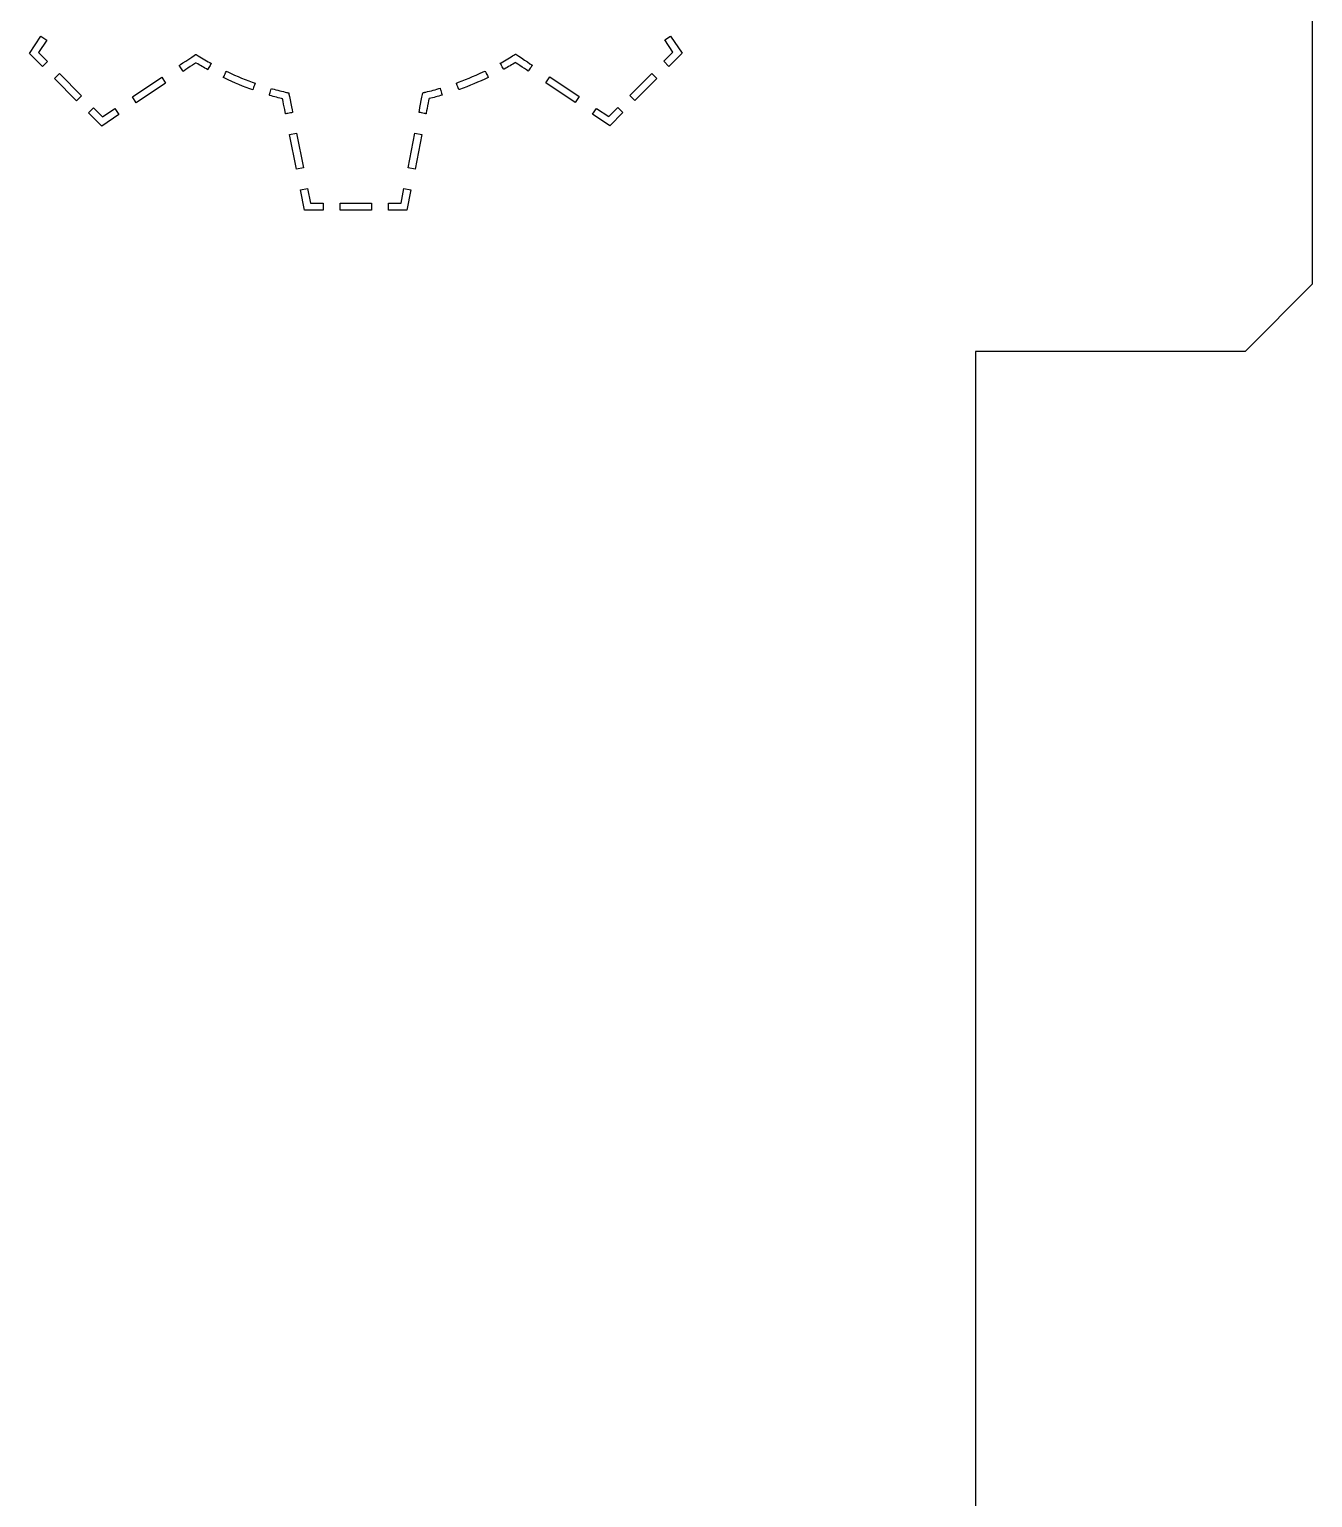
# Model space of a CAD drawing. Header units: metres. Extents: x 1612 to 2178, y 1755 to 2101.
# Drawn here: x 2101.6 to 2177.8, y 1927.6 to 2014.7 of the extents above; entities that cross this region are included whole.
import ezdxf

# ---------------------------------------------------------------- set-up
doc = ezdxf.new("R2010")
doc.units = ezdxf.units.M

msp = doc.modelspace()

# ---------------------------------------------------------------- linework, layer by layer
at = {"layer": 'COMPONENT2'}
for p, q in [((2101.649, 2013.291, 0), (2102.328, 2014.308, 0)), ((2102.68, 2014.073, 0), (2102.194, 2013.344, 0)), ((2102.328, 2014.308, 0), (2102.68, 2014.073, 0)), ((2139.345, 2014.091, 0), (2139.697, 2014.326, 0)), ((2139.833, 2013.36, 0), (2139.345, 2014.091, 0)), ((2139.697, 2014.326, 0), (2140.378, 2013.306, 0)), ((2102.427, 2012.511, 0), (2101.649, 2013.291, 0)), ((2102.194, 2013.344, 0), (2102.727, 2012.81, 0)), ((2110.928, 2012.84, 0), (2111.109, 2012.962, 0)), ((2111.109, 2012.962, 0), (2111.28, 2013.076, 0)), ((2111.28, 2013.076, 0), (2111.42, 2013.17, 0)), ((2111.42, 2013.17, 0), (2111.505, 2013.228, 0)), ((2111.505, 2013.228, 0), (2111.523, 2013.238, 0)), ((2111.523, 2013.238, 0), (2111.531, 2013.233, 0)), ((2111.531, 2013.233, 0), (2111.546, 2013.224, 0)), ((2111.546, 2013.224, 0), (2111.565, 2013.212, 0)), ((2111.565, 2013.212, 0), (2111.587, 2013.199, 0)), ((2111.587, 2013.199, 0), (2111.607, 2013.186, 0)), ((2111.607, 2013.186, 0), (2111.624, 2013.175, 0)), ((2111.624, 2013.175, 0), (2111.635, 2013.168, 0)), ((2111.635, 2013.168, 0), (2111.662, 2013.152, 0)), ((2111.662, 2013.152, 0), (2111.759, 2013.092, 0)), ((2111.759, 2013.092, 0), (2111.856, 2013.033, 0)), ((2111.856, 2013.033, 0), (2111.954, 2012.975, 0)), ((2111.954, 2012.975, 0), (2112.053, 2012.917, 0)), ((2129.935, 2012.913, 0), (2130.033, 2012.97, 0)), ((2130.033, 2012.97, 0), (2130.131, 2013.029, 0)), ((2130.131, 2013.029, 0), (2130.228, 2013.087, 0)), ((2130.228, 2013.087, 0), (2130.325, 2013.147, 0)), ((2130.325, 2013.147, 0), (2130.386, 2013.184, 0)), ((2130.386, 2013.184, 0), (2130.394, 2013.189, 0)), ((2130.394, 2013.189, 0), (2130.409, 2013.199, 0)), ((2130.409, 2013.199, 0), (2130.428, 2013.211, 0)), ((2130.428, 2013.211, 0), (2130.45, 2013.224, 0)), ((2130.45, 2013.224, 0), (2130.47, 2013.237, 0)), ((2130.47, 2013.237, 0), (2130.487, 2013.248, 0)), ((2130.487, 2013.248, 0), (2130.498, 2013.255, 0)), ((2130.498, 2013.255, 0), (2130.504, 2013.254, 0)), ((2130.504, 2013.254, 0), (2130.564, 2013.214, 0)), ((2130.564, 2013.214, 0), (2130.686, 2013.132, 0)), ((2130.686, 2013.132, 0), (2130.848, 2013.024, 0)), ((2130.848, 2013.024, 0), (2131.027, 2012.903, 0)), ((2139.3, 2012.825, 0), (2139.833, 2013.36, 0)), ((2140.378, 2013.306, 0), (2139.6, 2012.526, 0)), ((2102.727, 2012.81, 0), (2102.427, 2012.511, 0)), ((2103.14, 2011.796, 0), (2103.44, 2012.094, 0)), ((2103.44, 2012.094, 0), (2104.751, 2010.78, 0)), ((2110.541, 2012.575, 0), (2110.549, 2012.586, 0)), ((2110.559, 2012.547, 0), (2110.541, 2012.575, 0)), ((2110.549, 2012.586, 0), (2110.626, 2012.638, 0)), ((2110.591, 2012.499, 0), (2110.559, 2012.547, 0)), ((2110.632, 2012.439, 0), (2110.591, 2012.499, 0)), ((2110.626, 2012.638, 0), (2110.76, 2012.728, 0)), ((2110.675, 2012.374, 0), (2110.632, 2012.439, 0)), ((2110.716, 2012.313, 0), (2110.675, 2012.374, 0)), ((2110.749, 2012.264, 0), (2110.716, 2012.313, 0)), ((2110.77, 2012.233, 0), (2110.749, 2012.264, 0)), ((2110.76, 2012.728, 0), (2110.928, 2012.84, 0)), ((2110.779, 2012.23, 0), (2110.77, 2012.233, 0)), ((2110.832, 2012.266, 0), (2110.779, 2012.23, 0)), ((2110.93, 2012.332, 0), (2110.832, 2012.266, 0)), ((2111.057, 2012.417, 0), (2110.93, 2012.332, 0)), ((2111.196, 2012.51, 0), (2111.057, 2012.417, 0)), ((2111.33, 2012.6, 0), (2111.196, 2012.51, 0)), ((2111.441, 2012.675, 0), (2111.33, 2012.6, 0)), ((2111.513, 2012.723, 0), (2111.441, 2012.675, 0)), ((2111.553, 2012.722, 0), (2111.513, 2012.723, 0)), ((2111.638, 2012.671, 0), (2111.553, 2012.722, 0)), ((2111.724, 2012.62, 0), (2111.638, 2012.671, 0)), ((2111.81, 2012.569, 0), (2111.724, 2012.62, 0)), ((2111.896, 2012.519, 0), (2111.81, 2012.569, 0)), ((2111.983, 2012.469, 0), (2111.896, 2012.519, 0)), ((2112.069, 2012.42, 0), (2111.983, 2012.469, 0)), ((2112.053, 2012.917, 0), (2112.151, 2012.86, 0)), ((2112.156, 2012.371, 0), (2112.069, 2012.42, 0)), ((2112.151, 2012.86, 0), (2112.25, 2012.804, 0)), ((2112.232, 2012.329, 0), (2112.156, 2012.371, 0)), ((2112.243, 2012.348, 0), (2112.232, 2012.329, 0)), ((2112.267, 2012.392, 0), (2112.243, 2012.348, 0)), ((2112.25, 2012.804, 0), (2112.349, 2012.748, 0)), ((2112.3, 2012.451, 0), (2112.267, 2012.392, 0)), ((2112.337, 2012.519, 0), (2112.3, 2012.451, 0)), ((2112.373, 2012.585, 0), (2112.337, 2012.519, 0)), ((2112.349, 2012.748, 0), (2112.436, 2012.7, 0)), ((2112.405, 2012.643, 0), (2112.373, 2012.585, 0)), ((2112.428, 2012.684, 0), (2112.405, 2012.643, 0)), ((2112.436, 2012.7, 0), (2112.428, 2012.684, 0)), ((2113.23, 2012.011, 0), (2113.263, 2012.081, 0)), ((2113.263, 2012.081, 0), (2113.294, 2012.146, 0)), ((2113.294, 2012.146, 0), (2113.319, 2012.199, 0)), ((2113.319, 2012.199, 0), (2113.335, 2012.231, 0)), ((2113.335, 2012.231, 0), (2113.419, 2012.198, 0)), ((2113.419, 2012.198, 0), (2113.623, 2012.104, 0)), ((2113.623, 2012.104, 0), (2113.829, 2012.012, 0)), ((2128.157, 2012.008, 0), (2128.363, 2012.1, 0)), ((2128.363, 2012.1, 0), (2128.567, 2012.194, 0)), ((2128.567, 2012.194, 0), (2128.69, 2012.25, 0)), ((2128.69, 2012.25, 0), (2128.703, 2012.223, 0)), ((2128.703, 2012.223, 0), (2128.727, 2012.173, 0)), ((2128.727, 2012.173, 0), (2128.758, 2012.11, 0)), ((2128.758, 2012.11, 0), (2128.791, 2012.04, 0)), ((2129.59, 2012.712, 0), (2129.638, 2012.743, 0)), ((2129.606, 2012.683, 0), (2129.59, 2012.712, 0)), ((2129.634, 2012.632, 0), (2129.606, 2012.683, 0)), ((2129.669, 2012.569, 0), (2129.634, 2012.632, 0)), ((2129.638, 2012.743, 0), (2129.737, 2012.799, 0)), ((2129.707, 2012.501, 0), (2129.669, 2012.569, 0)), ((2129.743, 2012.436, 0), (2129.707, 2012.501, 0)), ((2129.737, 2012.799, 0), (2129.836, 2012.856, 0)), ((2129.772, 2012.384, 0), (2129.743, 2012.436, 0)), ((2129.789, 2012.352, 0), (2129.772, 2012.384, 0)), ((2129.825, 2012.363, 0), (2129.789, 2012.352, 0)), ((2129.912, 2012.412, 0), (2129.825, 2012.363, 0)), ((2129.836, 2012.856, 0), (2129.935, 2012.913, 0)), ((2129.999, 2012.461, 0), (2129.912, 2012.412, 0)), ((2130.085, 2012.511, 0), (2129.999, 2012.461, 0)), ((2130.172, 2012.561, 0), (2130.085, 2012.511, 0)), ((2130.258, 2012.611, 0), (2130.172, 2012.561, 0)), ((2130.343, 2012.662, 0), (2130.258, 2012.611, 0)), ((2130.428, 2012.714, 0), (2130.343, 2012.662, 0)), ((2130.494, 2012.751, 0), (2130.428, 2012.714, 0)), ((2130.54, 2012.72, 0), (2130.494, 2012.751, 0)), ((2130.634, 2012.657, 0), (2130.54, 2012.72, 0)), ((2130.759, 2012.574, 0), (2130.634, 2012.657, 0)), ((2130.897, 2012.481, 0), (2130.759, 2012.574, 0)), ((2131.032, 2012.39, 0), (2130.897, 2012.481, 0)), ((2131.027, 2012.903, 0), (2131.203, 2012.785, 0)), ((2131.147, 2012.313, 0), (2131.032, 2012.39, 0)), ((2131.225, 2012.261, 0), (2131.147, 2012.313, 0)), ((2131.203, 2012.785, 0), (2131.352, 2012.685, 0)), ((2131.25, 2012.244, 0), (2131.225, 2012.261, 0)), ((2131.262, 2012.263, 0), (2131.25, 2012.244, 0)), ((2131.29, 2012.304, 0), (2131.262, 2012.263, 0)), ((2131.327, 2012.36, 0), (2131.29, 2012.304, 0)), ((2131.37, 2012.424, 0), (2131.327, 2012.36, 0)), ((2131.352, 2012.685, 0), (2131.454, 2012.617, 0)), ((2131.413, 2012.487, 0), (2131.37, 2012.424, 0)), ((2131.45, 2012.542, 0), (2131.413, 2012.487, 0)), ((2131.476, 2012.581, 0), (2131.45, 2012.542, 0)), ((2131.454, 2012.617, 0), (2131.485, 2012.596, 0)), ((2131.485, 2012.596, 0), (2131.476, 2012.581, 0)), ((2137.275, 2010.795, 0), (2138.587, 2012.11, 0)), ((2138.587, 2012.11, 0), (2138.886, 2011.811, 0)), ((2139.6, 2012.526, 0), (2139.3, 2012.825, 0)), ((2104.451, 2010.481, 0), (2103.14, 2011.796, 0)), ((2107.76, 2010.714, 0), (2109.501, 2011.882, 0)), ((2109.736, 2011.531, 0), (2107.996, 2010.363, 0)), ((2109.501, 2011.882, 0), (2109.736, 2011.531, 0)), ((2113.158, 2011.861, 0), (2113.173, 2011.893, 0)), ((2113.238, 2011.816, 0), (2113.158, 2011.861, 0)), ((2113.173, 2011.893, 0), (2113.199, 2011.946, 0)), ((2113.199, 2011.946, 0), (2113.23, 2012.011, 0)), ((2113.447, 2011.719, 0), (2113.238, 2011.816, 0)), ((2113.658, 2011.624, 0), (2113.447, 2011.719, 0)), ((2113.871, 2011.532, 0), (2113.658, 2011.624, 0)), ((2113.829, 2012.012, 0), (2114.036, 2011.922, 0)), ((2114.084, 2011.443, 0), (2113.871, 2011.532, 0)), ((2114.036, 2011.922, 0), (2114.245, 2011.835, 0)), ((2114.299, 2011.357, 0), (2114.084, 2011.443, 0)), ((2114.245, 2011.835, 0), (2114.454, 2011.75, 0)), ((2114.514, 2011.273, 0), (2114.299, 2011.357, 0)), ((2114.454, 2011.75, 0), (2114.665, 2011.668, 0)), ((2114.73, 2011.192, 0), (2114.514, 2011.273, 0)), ((2114.665, 2011.668, 0), (2114.876, 2011.589, 0)), ((2114.904, 2011.13, 0), (2114.73, 2011.192, 0)), ((2114.876, 2011.589, 0), (2115.045, 2011.528, 0)), ((2114.929, 2011.2, 0), (2114.912, 2011.153, 0)), ((2114.952, 2011.264, 0), (2114.929, 2011.2, 0)), ((2114.977, 2011.336, 0), (2114.952, 2011.264, 0)), ((2115.002, 2011.407, 0), (2114.977, 2011.336, 0)), ((2115.024, 2011.469, 0), (2115.002, 2011.407, 0)), ((2115.04, 2011.512, 0), (2115.024, 2011.469, 0)), ((2115.045, 2011.528, 0), (2115.04, 2011.512, 0)), ((2115.983, 2011.125, 0), (2115.999, 2011.181, 0)), ((2115.999, 2011.181, 0), (2116.008, 2011.213, 0)), ((2116.008, 2011.213, 0), (2116.064, 2011.201, 0)), ((2116.064, 2011.201, 0), (2116.174, 2011.17, 0)), ((2125.831, 2011.173, 0), (2125.941, 2011.204, 0)), ((2125.941, 2011.204, 0), (2126.023, 2011.227, 0)), ((2126.023, 2011.227, 0), (2126.03, 2011.202, 0)), ((2126.03, 2011.202, 0), (2126.045, 2011.152, 0)), ((2126.985, 2011.538, 0), (2127.111, 2011.586, 0)), ((2126.995, 2011.51, 0), (2126.985, 2011.538, 0)), ((2127.014, 2011.458, 0), (2126.995, 2011.51, 0)), ((2127.037, 2011.392, 0), (2127.014, 2011.458, 0)), ((2127.063, 2011.319, 0), (2127.037, 2011.392, 0)), ((2127.088, 2011.25, 0), (2127.063, 2011.319, 0)), ((2127.109, 2011.191, 0), (2127.088, 2011.25, 0)), ((2127.123, 2011.153, 0), (2127.109, 2011.191, 0)), ((2127.111, 2011.586, 0), (2127.322, 2011.665, 0)), ((2127.386, 2011.237, 0), (2127.17, 2011.157, 0)), ((2127.322, 2011.665, 0), (2127.532, 2011.747, 0)), ((2127.602, 2011.319, 0), (2127.386, 2011.237, 0)), ((2127.532, 2011.747, 0), (2127.742, 2011.831, 0)), ((2127.817, 2011.404, 0), (2127.602, 2011.319, 0)), ((2127.742, 2011.831, 0), (2127.95, 2011.918, 0)), ((2128.03, 2011.492, 0), (2127.817, 2011.404, 0)), ((2127.95, 2011.918, 0), (2128.157, 2012.008, 0)), ((2128.243, 2011.583, 0), (2128.03, 2011.492, 0)), ((2128.454, 2011.676, 0), (2128.243, 2011.583, 0)), ((2128.664, 2011.772, 0), (2128.454, 2011.676, 0)), ((2128.872, 2011.871, 0), (2128.664, 2011.772, 0)), ((2128.791, 2012.04, 0), (2128.823, 2011.974, 0)), ((2128.823, 2011.974, 0), (2128.85, 2011.918, 0)), ((2128.85, 2011.918, 0), (2128.868, 2011.881, 0)), ((2128.868, 2011.881, 0), (2128.872, 2011.871, 0)), ((2132.288, 2011.547, 0), (2132.524, 2011.899, 0)), ((2134.029, 2010.379, 0), (2132.288, 2011.547, 0)), ((2132.524, 2011.899, 0), (2134.265, 2010.73, 0)), ((2138.886, 2011.811, 0), (2137.575, 2010.497, 0)), ((2104.751, 2010.78, 0), (2104.451, 2010.481, 0)), ((2107.996, 2010.363, 0), (2107.76, 2010.714, 0)), ((2114.912, 2011.153, 0), (2114.904, 2011.13, 0)), ((2115.893, 2010.818, 0), (2115.904, 2010.853, 0)), ((2115.927, 2010.8, 0), (2115.893, 2010.818, 0)), ((2115.904, 2010.853, 0), (2115.92, 2010.911, 0)), ((2115.92, 2010.911, 0), (2115.941, 2010.981, 0)), ((2116.023, 2010.773, 0), (2115.927, 2010.8, 0)), ((2115.941, 2010.981, 0), (2115.963, 2011.056, 0)), ((2115.963, 2011.056, 0), (2115.983, 2011.125, 0)), ((2116.119, 2010.746, 0), (2116.023, 2010.773, 0)), ((2116.215, 2010.72, 0), (2116.119, 2010.746, 0)), ((2116.174, 2011.17, 0), (2116.283, 2011.14, 0)), ((2116.311, 2010.694, 0), (2116.215, 2010.72, 0)), ((2116.283, 2011.14, 0), (2116.393, 2011.11, 0)), ((2116.408, 2010.668, 0), (2116.311, 2010.694, 0)), ((2116.393, 2011.11, 0), (2116.504, 2011.081, 0)), ((2116.505, 2010.643, 0), (2116.408, 2010.668, 0)), ((2116.504, 2011.081, 0), (2116.614, 2011.052, 0)), ((2116.602, 2010.619, 0), (2116.505, 2010.643, 0)), ((2116.675, 2010.599, 0), (2116.602, 2010.619, 0)), ((2116.614, 2011.052, 0), (2116.725, 2011.025, 0)), ((2116.685, 2010.544, 0), (2116.675, 2010.599, 0)), ((2116.707, 2010.433, 0), (2116.685, 2010.544, 0)), ((2116.736, 2010.286, 0), (2116.707, 2010.433, 0)), ((2116.725, 2011.025, 0), (2116.835, 2010.998, 0)), ((2116.835, 2010.998, 0), (2116.905, 2010.981, 0)), ((2116.905, 2010.981, 0), (2116.914, 2010.979, 0)), ((2116.914, 2010.979, 0), (2116.931, 2010.975, 0)), ((2116.931, 2010.975, 0), (2116.954, 2010.97, 0)), ((2116.954, 2010.97, 0), (2116.978, 2010.964, 0)), ((2116.978, 2010.964, 0), (2117.001, 2010.959, 0)), ((2117.001, 2010.959, 0), (2117.021, 2010.954, 0)), ((2117.021, 2010.954, 0), (2117.034, 2010.951, 0)), ((2117.034, 2010.951, 0), (2117.037, 2010.947, 0)), ((2117.037, 2010.947, 0), (2117.051, 2010.876, 0)), ((2117.051, 2010.876, 0), (2117.08, 2010.732, 0)), ((2117.08, 2010.732, 0), (2117.117, 2010.541, 0)), ((2117.117, 2010.541, 0), (2117.159, 2010.329, 0)), ((2117.159, 2010.329, 0), (2117.2, 2010.121, 0)), ((2124.863, 2010.284, 0), (2124.906, 2010.497, 0)), ((2124.906, 2010.497, 0), (2124.945, 2010.696, 0)), ((2124.945, 2010.696, 0), (2124.976, 2010.855, 0)), ((2124.976, 2010.855, 0), (2124.994, 2010.946, 0)), ((2124.994, 2010.946, 0), (2124.998, 2010.959, 0)), ((2124.998, 2010.959, 0), (2125.009, 2010.962, 0)), ((2125.009, 2010.962, 0), (2125.027, 2010.966, 0)), ((2125.027, 2010.966, 0), (2125.049, 2010.972, 0)), ((2125.049, 2010.972, 0), (2125.074, 2010.977, 0)), ((2125.074, 2010.977, 0), (2125.097, 2010.983, 0)), ((2125.097, 2010.983, 0), (2125.115, 2010.987, 0)), ((2125.115, 2010.987, 0), (2125.127, 2010.99, 0)), ((2125.127, 2010.99, 0), (2125.17, 2011, 0)), ((2125.17, 2011, 0), (2125.281, 2011.027, 0)), ((2125.309, 2010.353, 0), (2125.277, 2010.193, 0)), ((2125.281, 2011.027, 0), (2125.391, 2011.055, 0)), ((2125.336, 2010.489, 0), (2125.309, 2010.353, 0)), ((2125.354, 2010.582, 0), (2125.336, 2010.489, 0)), ((2125.372, 2010.614, 0), (2125.354, 2010.582, 0)), ((2125.468, 2010.638, 0), (2125.372, 2010.614, 0)), ((2125.391, 2011.055, 0), (2125.501, 2011.083, 0)), ((2125.565, 2010.663, 0), (2125.468, 2010.638, 0)), ((2125.501, 2011.083, 0), (2125.612, 2011.113, 0)), ((2125.662, 2010.688, 0), (2125.565, 2010.663, 0)), ((2125.612, 2011.113, 0), (2125.722, 2011.142, 0)), ((2125.758, 2010.714, 0), (2125.662, 2010.688, 0)), ((2125.722, 2011.142, 0), (2125.831, 2011.173, 0)), ((2125.854, 2010.74, 0), (2125.758, 2010.714, 0)), ((2125.95, 2010.767, 0), (2125.854, 2010.74, 0)), ((2126.046, 2010.794, 0), (2125.95, 2010.767, 0)), ((2126.045, 2011.152, 0), (2126.064, 2011.085, 0)), ((2126.142, 2010.822, 0), (2126.046, 2010.794, 0)), ((2126.064, 2011.085, 0), (2126.086, 2011.011, 0)), ((2126.086, 2011.011, 0), (2126.107, 2010.938, 0)), ((2126.107, 2010.938, 0), (2126.125, 2010.877, 0)), ((2126.125, 2010.877, 0), (2126.138, 2010.835, 0)), ((2126.138, 2010.835, 0), (2126.142, 2010.822, 0)), ((2127.17, 2011.157, 0), (2127.123, 2011.153, 0)), ((2134.265, 2010.73, 0), (2134.029, 2010.379, 0)), ((2137.575, 2010.497, 0), (2137.275, 2010.795, 0)), ((2105.165, 2009.766, 0), (2105.464, 2010.065, 0)), ((2105.943, 2008.985, 0), (2105.165, 2009.766, 0)), ((2105.464, 2010.065, 0), (2105.997, 2009.531, 0)), ((2106.958, 2009.666, 0), (2105.943, 2008.985, 0)), ((2105.997, 2009.531, 0), (2106.722, 2010.018, 0)), ((2106.722, 2010.018, 0), (2106.958, 2009.666, 0)), ((2116.769, 2010.123, 0), (2116.736, 2010.286, 0)), ((2116.8, 2009.963, 0), (2116.769, 2010.123, 0)), ((2116.827, 2009.827, 0), (2116.8, 2009.963, 0)), ((2116.845, 2009.735, 0), (2116.827, 2009.827, 0)), ((2116.851, 2009.706, 0), (2116.845, 2009.735, 0)), ((2116.873, 2009.71, 0), (2116.851, 2009.706, 0)), ((2116.921, 2009.72, 0), (2116.873, 2009.71, 0)), ((2116.988, 2009.733, 0), (2116.921, 2009.72, 0)), ((2117.063, 2009.748, 0), (2116.988, 2009.733, 0)), ((2117.138, 2009.762, 0), (2117.063, 2009.748, 0)), ((2117.203, 2009.775, 0), (2117.138, 2009.762, 0)), ((2117.2, 2010.121, 0), (2117.235, 2009.945, 0)), ((2117.249, 2009.784, 0), (2117.203, 2009.775, 0)), ((2117.235, 2009.945, 0), (2117.259, 2009.825, 0)), ((2117.266, 2009.788, 0), (2117.249, 2009.784, 0)), ((2117.259, 2009.825, 0), (2117.266, 2009.788, 0)), ((2124.77, 2009.795, 0), (2124.771, 2009.815, 0)), ((2124.799, 2009.789, 0), (2124.77, 2009.795, 0)), ((2124.771, 2009.815, 0), (2124.791, 2009.917, 0)), ((2124.791, 2009.917, 0), (2124.824, 2010.082, 0)), ((2124.853, 2009.779, 0), (2124.799, 2009.789, 0)), ((2124.824, 2010.082, 0), (2124.863, 2010.284, 0)), ((2124.923, 2009.765, 0), (2124.853, 2009.779, 0)), ((2124.999, 2009.75, 0), (2124.923, 2009.765, 0)), ((2125.072, 2009.736, 0), (2124.999, 2009.75, 0)), ((2125.133, 2009.723, 0), (2125.072, 2009.736, 0)), ((2125.172, 2009.716, 0), (2125.133, 2009.723, 0)), ((2125.183, 2009.716, 0), (2125.172, 2009.716, 0)), ((2125.194, 2009.771, 0), (2125.183, 2009.716, 0)), ((2125.216, 2009.882, 0), (2125.194, 2009.771, 0)), ((2125.245, 2010.029, 0), (2125.216, 2009.882, 0)), ((2125.277, 2010.193, 0), (2125.245, 2010.029, 0)), ((2135.068, 2009.682, 0), (2135.304, 2010.034, 0)), ((2136.083, 2009.001, 0), (2135.068, 2009.682, 0)), ((2135.304, 2010.034, 0), (2136.029, 2009.546, 0)), ((2136.029, 2009.546, 0), (2136.562, 2010.08, 0)), ((2136.862, 2009.781, 0), (2136.083, 2009.001, 0)), ((2136.562, 2010.08, 0), (2136.862, 2009.781, 0)), ((2117.093, 2008.479, 0), (2117.509, 2008.561, 0)), ((2117.5, 2006.421, 0), (2117.093, 2008.479, 0)), ((2117.509, 2008.561, 0), (2117.915, 2006.503, 0)), ((2124.118, 2006.507, 0), (2124.524, 2008.566, 0)), ((2124.524, 2008.566, 0), (2124.94, 2008.484, 0)), ((2124.94, 2008.484, 0), (2124.533, 2006.425, 0)), ((2117.915, 2006.503, 0), (2117.5, 2006.421, 0)), ((2124.533, 2006.425, 0), (2124.118, 2006.507, 0)), ((2117.742, 2005.194, 0), (2118.157, 2005.276, 0)), ((2117.979, 2003.995, 0), (2117.742, 2005.194, 0)), ((2118.157, 2005.276, 0), (2118.327, 2004.418, 0)), ((2123.705, 2004.418, 0), (2123.875, 2005.278, 0)), ((2123.875, 2005.278, 0), (2124.29, 2005.195, 0)), ((2124.29, 2005.195, 0), (2124.053, 2003.995, 0)), ((2118.327, 2004.418, 0), (2119.08, 2004.418, 0)), ((2119.08, 2004.418, 0), (2119.08, 2003.995, 0)), ((2120.088, 2003.995, 0), (2120.088, 2004.418, 0)), ((2120.088, 2004.418, 0), (2121.943, 2004.418, 0)), ((2121.943, 2004.418, 0), (2121.943, 2003.995, 0)), ((2122.952, 2003.995, 0), (2122.952, 2004.418, 0)), ((2122.952, 2004.418, 0), (2123.705, 2004.418, 0)), ((2119.08, 2003.995, 0), (2117.979, 2003.995, 0)), ((2121.943, 2003.995, 0), (2120.088, 2003.995, 0)), ((2124.053, 2003.995, 0), (2122.952, 2003.995, 0))]:
    msp.add_line(p, q, dxfattribs=at)
at = {"layer": 'Layer0'}
for p, q in [((2177.79, 1999.619, 0), (2177.79, 2058.119, 0)), ((2177.79, 1999.619, 0), (2173.79, 1995.619, 0)), ((2173.79, 1995.619, 0), (2157.79, 1995.619, 0)), ((2157.79, 1995.619, 0), (2157.79, 1859.619, 0))]:
    msp.add_line(p, q, dxfattribs=at)

doc.saveas('drawing.dxf')
